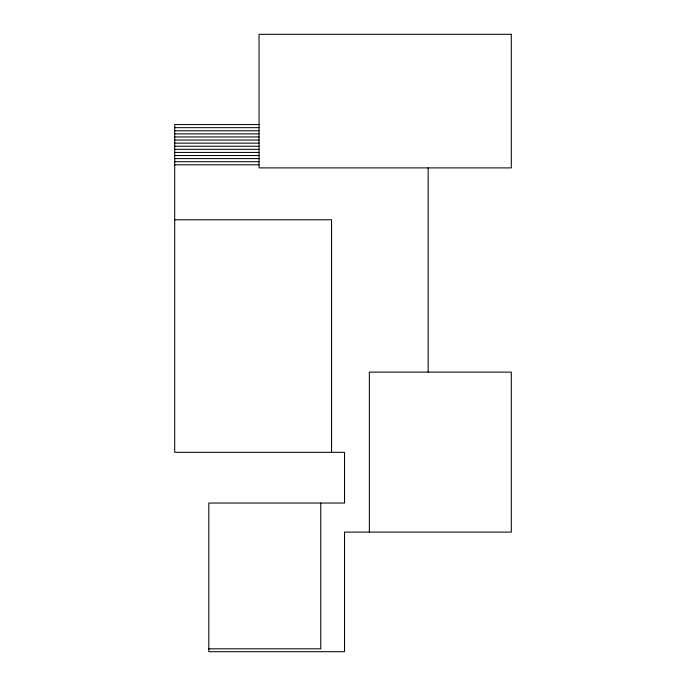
<?xml version="1.0" encoding="UTF-8"?>
<svg xmlns="http://www.w3.org/2000/svg" width="686" height="686" viewBox="0 0 686 686"><rect width="100%" height="100%" fill="white"/><g stroke="black" fill="none" stroke-linecap="round" stroke-linejoin="round"><path stroke-width="1.03" d="M259.051 124.578L174.698 124.578L174.698 452.323L344.526 452.323L344.526 503.035L208.81 503.035L208.81 651.7L344.526 651.7L344.526 532.104L511.302 532.104L511.302 372.112L369.36 372.112L369.36 532.104M174.698 127.673L259.051 127.673M174.698 130.769L259.051 130.769M174.698 133.864L259.051 133.864M174.698 136.951L259.051 136.951M174.698 140.047L259.051 140.047M174.698 143.142L259.051 143.142M174.698 146.238L259.051 146.238M174.698 149.334L259.051 149.334M174.698 152.429L259.051 152.429M174.698 155.525L259.051 155.525M174.698 158.62L259.051 158.62M174.698 161.716L259.051 161.716M174.698 164.803L259.051 164.803M174.698 219.786L331.552 219.786L331.552 452.323M208.81 648.827L320.765 648.827L320.765 503.035M428.141 167.899L428.141 372.112M511.302 34.3L259.051 34.3L259.051 167.899L511.302 167.899L511.302 34.3"/></g></svg>
